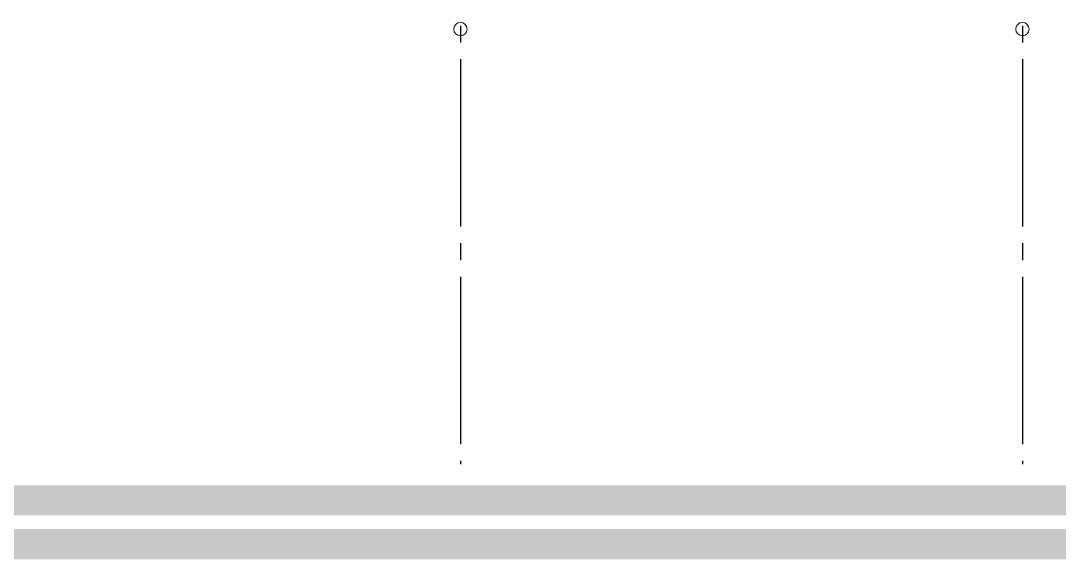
# Model space of a CAD drawing. Extents: x -3080 to 28500, y -1326 to 31609.
# Drawn here: x 2823 to 4375, y -862 to -58 of the extents above; entities that cross this region are included whole.
import ezdxf

# ---------------------------------------------------------------- set-up
doc = ezdxf.new("R2010")
doc.units = 0
doc.header["$LTSCALE"] = 100
doc.linetypes.add('X-S-FAB-L05$0$COL-CEN-LIN', pattern=[3.25, 2.5, -0.25, 0.25, -0.25])
for name, color, linetype in [('0-xref', 8, 'Continuous'), ('188K-SM-07-F10-MECH-CR PIPE-Y2257103$0$00_AC_CHS_12℃', 4, 'Continuous'), ('188K-SM-07-F10-MECH-CR PIPE-Y2257103$0$00_AC_CHS_20℃', 3, 'Continuous'), ('X-S-FAB-L05$0$1_L05平面圖_1_A-OBJE-MEP', 8, 'Continuous'), ('X-S-FAB-L05$0$BLOCK', 8, 'Continuous'), ('X-S-FAB-L05$0$CCL', 8, 'X-S-FAB-L05$0$COL-CEN-LIN')]:
    doc.layers.add(name, color=color, linetype=linetype)

# ---------------------------------------------------------------- blocks, each defined once
blk = doc.blocks.new('X-S-FAB-L05$0$FAB2-L05')
at = {"layer": 'X-S-FAB-L05$0$CCL'}
for p, q in [((-22680, 11005), (-22680, 0)), ((-21840, 11005), (-21840, 0))]:
    blk.add_line(p, q, dxfattribs=at)
blk = doc.blocks.new('X-S-FAB-L05')
at = {"layer": 'X-S-FAB-L05$0$1_L05平面圖_1_A-OBJE-MEP', "color": 8, "lineweight": 0, "ltscale": 10}
for centre in [(3480, -70), (4320, -70)]:
    blk.add_circle(centre, 10, dxfattribs=at)
at = {"layer": 'X-S-FAB-L05$0$BLOCK'}
blk.add_blockref('X-S-FAB-L05$0$FAB2-L05', (26160, -720), dxfattribs=at)
blk = doc.blocks.new('188K-SM-07-F10-MECH-CR PIPE-Y2257103')
at = {"layer": '188K-SM-07-F10-MECH-CR PIPE-Y2257103$0$00_AC_CHS_12℃', "ltscale": 1000, "const_width": 45}
blk.add_lwpolyline([(2250.041, -268.966), (2358.989, -268.966), (2363.989, -273.966), (2363.989, -774.103), (12268.686, -774.103)], dxfattribs=at)
at = {"layer": '188K-SM-07-F10-MECH-CR PIPE-Y2257103$0$00_AC_CHS_20℃', "ltscale": 1000, "const_width": 45}
blk.add_lwpolyline([(2250.041, -358.966), (2312.061, -358.966), (2312.061, -839.555), (12268.686, -839.555)], dxfattribs=at)

msp = doc.modelspace()

# ---------------------------------------------------------------- block references
at = {"layer": '0-xref'}
msp.add_blockref('X-S-FAB-L05', (0, 0), dxfattribs=at)

# ---------------------------------------------------------------- next in the draw order: block references
msp.add_blockref('188K-SM-07-F10-MECH-CR PIPE-Y2257103', (0, 0), dxfattribs=at)

doc.saveas('drawing.dxf')
